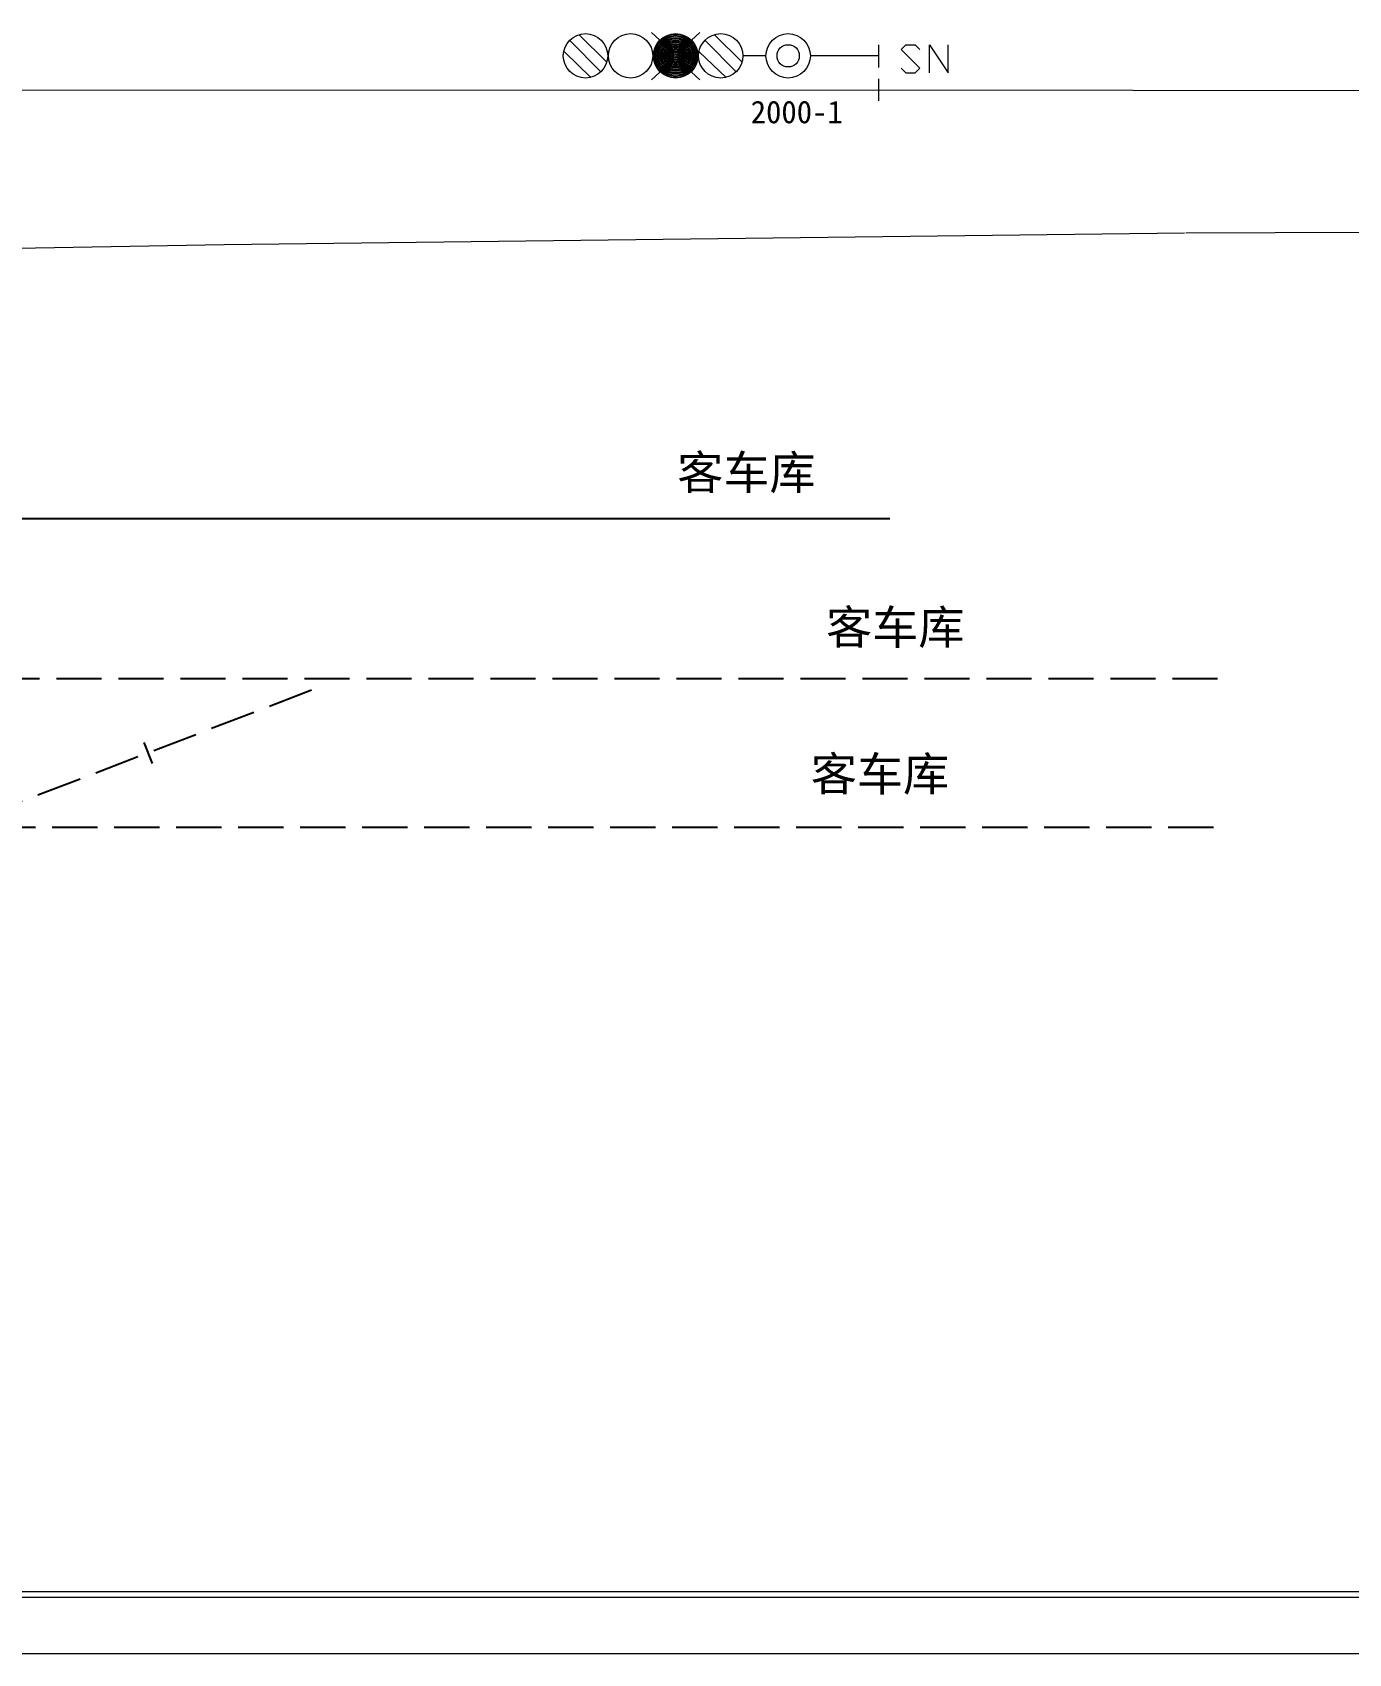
# Model space of a CAD drawing. Header units: millimetres. Extents: x 18 to 1853, y 466 to 763.
# Drawn here: x 1323.9 to 1440.6, y 466.2 to 610 of the extents above; entities that cross this region are included whole.
import ezdxf

# ---------------------------------------------------------------- set-up
doc = ezdxf.new("R2010")
doc.units = ezdxf.units.MM
doc.header["$MEASUREMENT"] = 0
doc.linetypes.add('DASHED', pattern=[5.5, 4, -1.5])
doc.layers.add('1', color=7, linetype='Continuous')

# ---------------------------------------------------------------- blocks, each defined once
blk = doc.blocks.new('BBJ')
blk.add_line((0, 1), (0, -1))

msp = doc.modelspace()

# ---------------------------------------------------------------- linework, layer by layer
msp.add_line((1199.9, 566.87), (1399.92, 566.87))
at = {"linetype": 'DASHED'}
for p, q in [((1428.99, 552.67), (1298.68, 552.67)), ((1348.63, 551.64), (1319.6, 540.51)), ((1276.12, 539.51), (1428.99, 539.51))]:
    msp.add_line(p, q, dxfattribs=at)
at = {"color": 255, "linetype": 'Continuous', "lineweight": 0}
msp.add_line((18.35, 466.19), (1852.6, 466.19), dxfattribs=at)
for points in [[(1379.52, 609.32), (1378.79, 610)], [(1382.32, 609.32), (1383.05, 610)], [(1398.9, 608.9), (1398.9, 606.88)], [(1400.93, 606.83), (1401.35, 606.41), (1402.18, 606.41), (1402.59, 606.83), (1400.93, 608.49), (1401.35, 608.9), (1402.18, 608.9), (1402.59, 608.49)], [(1403.43, 606.41), (1403.43, 608.9), (1405.09, 606.41), (1405.09, 608.9)], [(1388.93, 607.92), (1386.9, 607.92)], [(1398.9, 607.92), (1392.93, 607.92)], [(1378.79, 605.79), (1379.52, 606.46)], [(1383.05, 605.79), (1382.32, 606.46)], [(1398.9, 605.89), (1398.9, 603.92)], [(1398.9, 603.92), (1398.9, 603.92)]]:
    msp.add_lwpolyline(points, dxfattribs=at)
at = {"color": 50, "linetype": 'Continuous', "lineweight": 0}
for points in [[(1374.32, 606.46), (1371.51, 609.32)], [(1374.79, 607.4), (1372.4, 609.74)], [(1386.33, 606.46), (1383.52, 609.32)], [(1386.79, 607.4), (1384.4, 609.74)], [(1373.39, 605.99), (1371.05, 608.28)], [(1385.39, 605.99), (1383, 608.28)]]:
    msp.add_lwpolyline(points, dxfattribs=at)
at = {"color": 10, "linetype": 'Continuous', "lineweight": 0}
for points in [[(1250.03, 604.9), (1592.89, 604.85)], [(1426.17, 592.22), (1592.89, 592.85)], [(1046.98, 562.6), (1107.79, 573.25), (1228.78, 589.21), (1340.88, 591.18), (1426.06, 592.22)]]:
    msp.add_lwpolyline(points, dxfattribs=at)
at = {"color": 50, "linetype": 'Continuous', "lineweight": 0}
for centre in [(1372.92, 607.92), (1384.92, 607.92)]:
    msp.add_circle(centre, 1.97, dxfattribs=at)
at = {"color": 90, "linetype": 'Continuous', "lineweight": 0}
msp.add_circle((1376.92, 607.92), 1.97, dxfattribs=at)
at = {"color": 10, "linetype": 'Continuous', "lineweight": 0}
for radius in [1.97, 1.92, 1.82, 1.72, 1.61, 1.51, 1.4, 1.3, 1.2, 1.09, 0.987, 0.884, 0.78, 0.676, 0.624, 0.52, 0.416, 0.312, 0.208, 0.104]:
    msp.add_circle((1380.92, 607.92), radius, dxfattribs=at)
at = {"color": 255, "linetype": 'Continuous', "lineweight": 0}
for radius in [1.97, 0.987]:
    msp.add_circle((1390.9, 607.92), radius, dxfattribs=at)
at = {"layer": '1', "color": 10, "linetype": 'Continuous', "lineweight": 0}
for p, q in [((43.86, 471.7), (1847.09, 471.7)), ((43.34, 471.18), (1847.61, 471.18))]:
    msp.add_line(p, q, dxfattribs=at)

# ---------------------------------------------------------------- block references
at = {"rotation": 22.40181765794427}
msp.add_blockref('BBJ', (1334.11, 546.07), dxfattribs=at)

# ---------------------------------------------------------------- texts
at = {"color": 2, "insert": (1387.58, 603.94), "char_height": 2, "attachment_point": 1}
msp.add_mtext_dynamic_manual_height_columns('2000-1', width=20.5289, gutter_width=1, heights=[0.472], dxfattribs=at)
at = {"char_height": 3, "attachment_point": 1}
for s, width, insert in [('{\\fSimSun|b0|i0|c134|p2;客车库}', 20.7731, (1381.06, 572.46)), ('{\\fSimSun|b0|i0|c134|p2;客车库}', 20.7731, (1394.26, 558.73)), (' {\\fSimSun|b0|i0|c134|p2;客车库}', 21.8436, (1390.87, 545.72))]:
    msp.add_mtext_dynamic_manual_height_columns(s, width=width, gutter_width=1, heights=[0], dxfattribs=dict(at, insert=insert))

doc.saveas('drawing.dxf')
